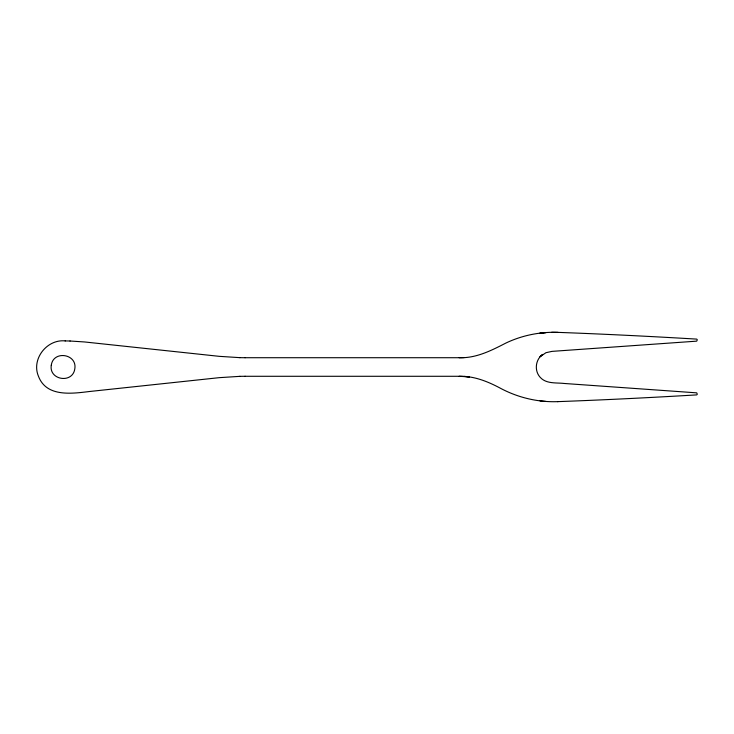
<?xml version="1.0" encoding="UTF-8"?>
<svg xmlns="http://www.w3.org/2000/svg" width="734" height="734" viewBox="0 0 734 734"><rect width="100%" height="100%" fill="white"/><g stroke="black" fill="none" stroke-linecap="round" stroke-linejoin="round"><path stroke-width="1.1" d="M244.982 357.715L459.291 357.715C476.091 358.32 491.303 350.549 505.809 343.099C522.012 335.355 540.086 331.695 558.014 332.374C604.284 334.062 650.517 336.383 696.731 339.108L697.3 339.741L696.731 341.145L551.986 351.375L545.949 352.705L539.976 356.788L542.637 354.43C535.453 359.55 534.141 370.652 540.086 377.212C546.197 384.148 556.124 382.506 564.336 383.478L696.731 392.855L697.3 394.259L696.731 394.892C650.517 397.617 604.284 399.938 558.014 401.626C538.343 402.425 518.589 397.782 501.166 388.644C488.266 381.68 474.219 375.891 459.291 376.285L244.982 376.285M65.28 340.915C47.004 338.934 31.195 359.018 38.425 376.175C46.315 397.241 71.638 393.672 89.42 391.516L219.273 377.661L239.972 376.34M459.181 357.715L464.264 357.559M239.807 376.34L245.147 376.285M558.014 332.374L551.619 332.309M69.95 341.007L84.594 341.961L219.273 356.339L239.972 357.66M540.031 400.874L545.821 401.434M557.491 401.626L558.014 401.626M239.807 357.66L245.147 357.715M65.124 340.915L70.115 341.007M459.181 376.285L469.384 376.927L464.264 376.441M51.288 365.193C48.728 380.166 72.73 383.955 74.813 368.807C77.373 353.834 53.362 350.045 51.288 365.193M545.986 332.566L540.031 333.126L545.986 332.566"/></g></svg>
